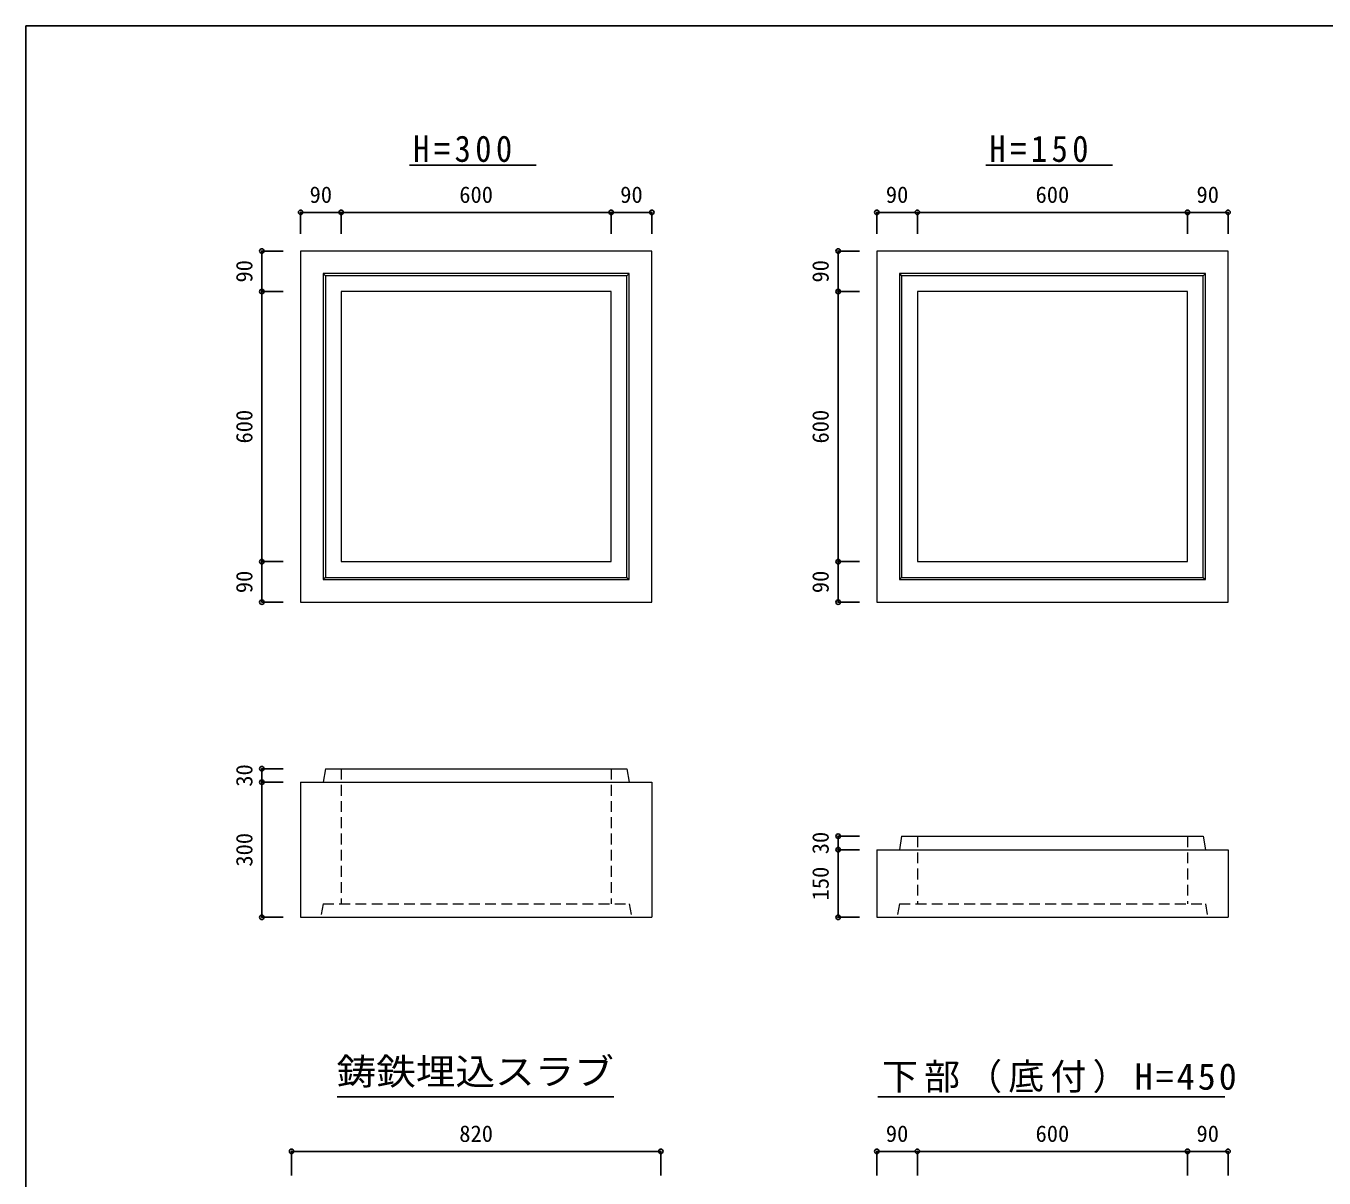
# Model space of a CAD drawing. Units: millimetres at full size, sheet at 1:20. Extents: x -3925 to 3915, y -2795 to 2605.
# Drawn here: x -3925 to -1042, y 45 to 2605 of the extents above; entities that cross this region are included whole.
import ezdxf
from ezdxf.enums import TextEntityAlignment as Align

# ---------------------------------------------------------------- set-up
doc = ezdxf.new("R2010")
doc.units = ezdxf.units.MM
doc.header["$LTSCALE"] = 20
doc.header["$PDMODE"] = 32
doc.header["$PDSIZE"] = 10
doc.linetypes.add('DASHED1', pattern=[1.8, 1.2, -0.6])
doc.layers.add('0-1_躯体', color=3, linetype='Continuous', lineweight=18)
doc.layers.add('0-3_建具', color=7, linetype='Continuous')
doc.layers.add('F-0_F-0ﾚｲﾔ', color=2, linetype='Continuous')
doc.styles.add('ＭＳ ゴシック', font='')
doc.styles.get('ＭＳ ゴシック').set_extended_font_data('MS Gothic')

msp = doc.modelspace()

# ---------------------------------------------------------------- linework, layer by layer
at = {"layer": '0-1_躯体'}
for p, q in [((-3265.33, 2054.74), (-3260.33, 2049.74)), ((-2585.33, 2054.74), (-2590.33, 2049.74)), ((-1985.33, 2054.74), (-1980.33, 2049.74)), ((-1305.33, 2054.74), (-1310.33, 2049.74)), ((-3260.33, 1379.74), (-3265.33, 1374.74)), ((-2590.33, 1379.74), (-2585.33, 1374.74)), ((-1980.33, 1379.74), (-1985.33, 1374.74)), ((-1310.33, 1379.74), (-1305.33, 1374.74)), ((-3260.33, 954.74), (-3265.33, 924.74)), ((-3315.33, 924.74), (-3315.33, 624.74)), ((-1980.33, 804.74), (-1985.33, 774.74)), ((-2035.33, 774.74), (-1255.33, 774.74)), ((-2035.33, 774.74), (-2035.33, 624.74)), ((-1255.33, 774.74), (-1255.33, 624.74)), ((-3315.33, 624.74), (-2535.33, 624.74)), ((-2035.33, 624.74), (-1255.33, 624.74))]:
    msp.add_line(p, q, dxfattribs=at)
at = {"layer": '0-1_躯体', "linetype": 'DASHED1'}
for p, q in [((-3225.33, 954.74), (-3225.33, 654.74)), ((-2625.33, 954.74), (-2625.33, 654.74)), ((-1945.33, 804.74), (-1945.33, 654.74)), ((-1345.33, 804.74), (-1345.33, 654.74)), ((-3265.33, 654.74), (-3270.33, 624.74)), ((-1985.33, 654.74), (-1990.33, 624.74))]:
    msp.add_line(p, q, dxfattribs=at)
at = {"layer": '0-1_躯体'}
for points in [[(-3315.33, 1324.74), (-2535.33, 1324.74), (-2535.33, 2104.74), (-3315.33, 2104.74)], [(-2035.33, 1324.74), (-1255.33, 1324.74), (-1255.33, 2104.74), (-2035.33, 2104.74)], [(-3265.33, 1374.74), (-2585.33, 1374.74), (-2585.33, 2054.74), (-3265.33, 2054.74)], [(-3260.33, 1379.74), (-2590.33, 1379.74), (-2590.33, 2049.74), (-3260.33, 2049.74)], [(-1985.33, 1374.74), (-1305.33, 1374.74), (-1305.33, 2054.74), (-1985.33, 2054.74)], [(-1980.33, 1379.74), (-1310.33, 1379.74), (-1310.33, 2049.74), (-1980.33, 2049.74)], [(-3225.33, 1414.74), (-2625.33, 1414.74), (-2625.33, 2014.74), (-3225.33, 2014.74)], [(-1945.33, 1414.74), (-1345.33, 1414.74), (-1345.33, 2014.74), (-1945.33, 2014.74)]]:
    msp.add_lwpolyline(points, close=True, dxfattribs=at)
for points in [[(-3260.33, 954.74), (-2590.33, 954.74), (-2585.33, 924.74)], [(-3315.33, 924.74), (-2535.33, 924.74), (-2535.33, 624.74)], [(-1980.33, 804.74), (-1310.33, 804.74), (-1305.33, 774.74)]]:
    msp.add_lwpolyline(points, dxfattribs=at)
at = {"layer": '0-1_躯体', "linetype": 'DASHED1'}
for points in [[(-3265.33, 654.74), (-2585.33, 654.74), (-2580.33, 624.74)], [(-1985.33, 654.74), (-1305.33, 654.74), (-1300.33, 624.74)]]:
    msp.add_lwpolyline(points, dxfattribs=at)
at = {"layer": '0-3_建具', "color": 2}
for p, q in [((-3073.06, 2295.7), (-2792.3, 2295.7)), ((-1793.06, 2295.7), (-1512.3, 2295.7)), ((-3234.26, 225.7), (-2619.52, 225.7)), ((-2033.05, 225.7), (-1262.5, 225.7))]:
    msp.add_line(p, q, dxfattribs=at)
at = {"layer": '0-3_建具'}
for p, q in [((-3315.33, 2190.71), (-3225.33, 2190.71)), ((-3315.33, 2190.71), (-3315.33, 2143.28)), ((-3225.33, 2190.71), (-3225.33, 2143.28)), ((-3225.33, 2190.71), (-2625.33, 2190.71)), ((-2625.33, 2190.71), (-2625.33, 2143.28)), ((-2625.33, 2190.71), (-2535.33, 2190.71)), ((-2535.33, 2190.71), (-2535.33, 2143.28)), ((-2035.33, 2190.71), (-1945.33, 2190.71)), ((-2035.33, 2190.71), (-2035.33, 2143.28)), ((-1945.33, 2190.71), (-1945.33, 2143.28)), ((-1945.33, 2190.71), (-1345.33, 2190.71)), ((-1345.33, 2190.71), (-1345.33, 2143.28)), ((-1345.33, 2190.71), (-1255.33, 2190.71)), ((-1255.33, 2190.71), (-1255.33, 2143.28)), ((-3401.31, 2014.74), (-3401.31, 2104.74)), ((-3401.31, 2104.74), (-3353.88, 2104.74)), ((-2121.31, 2014.74), (-2121.31, 2104.74)), ((-2121.31, 2104.74), (-2073.88, 2104.74)), ((-3401.31, 1414.74), (-3401.31, 2014.74)), ((-3401.31, 2014.74), (-3353.88, 2014.74)), ((-2121.31, 1414.74), (-2121.31, 2014.74)), ((-2121.31, 2014.74), (-2073.88, 2014.74)), ((-3401.31, 1324.74), (-3401.31, 1414.74)), ((-3401.31, 1414.74), (-3353.88, 1414.74)), ((-2121.31, 1324.74), (-2121.31, 1414.74)), ((-2121.31, 1414.74), (-2073.88, 1414.74)), ((-3401.31, 1324.74), (-3353.88, 1324.74)), ((-2121.31, 1324.74), (-2073.88, 1324.74)), ((-3401.31, 954.74), (-3401.31, 924.74)), ((-3401.31, 954.74), (-3353.88, 954.74)), ((-3401.31, 924.74), (-3353.88, 924.74)), ((-3401.31, 924.74), (-3401.31, 624.74)), ((-2121.31, 804.74), (-2121.31, 774.74)), ((-2121.31, 804.74), (-2073.88, 804.74)), ((-2121.31, 774.74), (-2073.88, 774.74)), ((-2121.31, 774.74), (-2121.31, 624.74)), ((-3401.31, 624.74), (-3353.88, 624.74)), ((-2121.31, 624.74), (-2073.88, 624.74)), ((-3335.33, 104.75), (-2515.33, 104.75)), ((-3335.33, 104.75), (-3335.33, 51.11)), ((-2515.33, 104.75), (-2515.33, 51.11)), ((-2035.33, 104.75), (-1945.33, 104.75)), ((-2035.33, 104.75), (-2035.33, 51.11)), ((-1945.33, 104.75), (-1945.33, 51.11)), ((-1945.33, 104.75), (-1345.33, 104.75)), ((-1345.33, 104.75), (-1345.33, 51.11)), ((-1345.33, 104.75), (-1255.33, 104.75)), ((-1255.33, 104.75), (-1255.33, 51.11))]:
    msp.add_line(p, q, dxfattribs=at)
for p in [(-3315.33, 2190.71), (-3225.33, 2190.71), (-2625.33, 2190.71), (-2535.33, 2190.71), (-2035.33, 2190.71), (-1945.33, 2190.71), (-1345.33, 2190.71), (-1255.33, 2190.71), (-3401.31, 2104.74), (-2121.31, 2104.74), (-3401.31, 2014.74), (-2121.31, 2014.74), (-3401.31, 1414.74), (-2121.31, 1414.74), (-3401.31, 1324.74), (-2121.31, 1324.74), (-3401.31, 954.74), (-3401.31, 924.74), (-2121.31, 804.74), (-2121.31, 774.74), (-3401.31, 624.74), (-2121.31, 624.74), (-3335.33, 104.75), (-2515.33, 104.75), (-2035.33, 104.75), (-1945.33, 104.75), (-1345.33, 104.75), (-1255.33, 104.75)]:
    msp.add_point(p, dxfattribs=at)
at = {"layer": 'F-0_F-0ﾚｲﾔ'}
msp.add_lwpolyline([(-3925.33, -2795.26), (-3925.33, 2604.74), (3914.67, 2604.74)], dxfattribs=at)

# ---------------------------------------------------------------- texts
at = {"layer": '0-3_建具', "color": 4, "style": 'ＭＳ ゴシック'}
for s, p in [('90', (-3295.33, 2200.71)), ('600', (-2962.83, 2200.71)), ('90', (-2605.33, 2200.71)), ('90', (-2015.33, 2200.71)), ('600', (-1682.83, 2200.71)), ('90', (-1325.33, 2200.71)), ('820', (-2962.83, 114.75)), ('90', (-2015.33, 114.75)), ('600', (-1682.83, 114.75)), ('90', (-1325.33, 114.75))]:
    msp.add_text(s, height=36.66, dxfattribs=at).set_placement(p, align=Align.BOTTOM_LEFT)
for s, p in [('90', (-3411.31, 2034.74)), ('90', (-2131.31, 2034.74)), ('600', (-3411.31, 1677.24)), ('600', (-2131.31, 1677.24)), ('90', (-3411.31, 1344.74)), ('90', (-2131.31, 1344.74)), ('30', (-3411.31, 914.74)), ('300', (-3411.31, 737.24)), ('30', (-2131.31, 764.74)), ('150', (-2131.31, 662.24))]:
    msp.add_text(s, height=36.66, rotation=90, dxfattribs=at).set_placement(p, align=Align.BOTTOM_LEFT)
at = {"layer": '0-3_建具', "style": 'ＭＳ ゴシック', "width": 1.1}
msp.add_text('鋳鉄埋込スラブ', height=58.65, dxfattribs=at).set_placement((-3235.39, 235.11), align=Align.BOTTOM_LEFT)
at = {"layer": '0-3_建具', "char_height": 58.65, "attachment_point": 7, "style": 'ＭＳ ゴシック'}
for s, insert in [('\\T1.28;\\W0.9;H=300', (-3065.13, 2301.86)), ('\\T1.28;\\W0.9;H=150', (-1785.13, 2301.86)), ('\\T1.17;下部（底付）H=450', (-2024.25, 233.99))]:
    msp.add_mtext(s, dxfattribs=dict(at, insert=insert))

doc.saveas('drawing.dxf')
